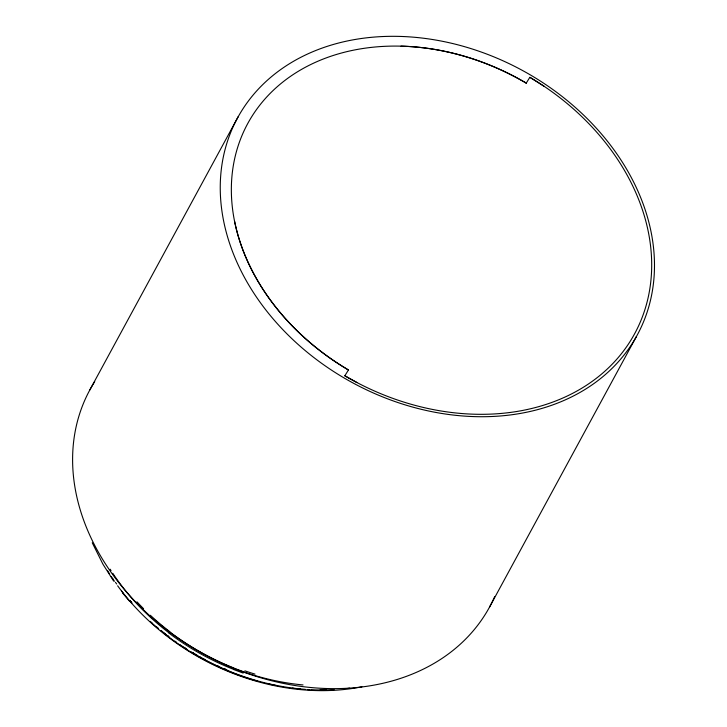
<?xml version="1.0" encoding="UTF-8"?>
<svg xmlns="http://www.w3.org/2000/svg" width="727" height="727" viewBox="0 0 727 727"><rect width="100%" height="100%" fill="white"/><g stroke="black" fill="none" stroke-linecap="round" stroke-linejoin="round"><path stroke-width="1.09" d="M89.812 389.972L238.247 116.611M489.634 606.891L636.443 336.483A227.433 177.751 28.5 0 0 412.745 37.122A227.433 177.751 28.5 0 0 262.847 306.04A227.433 177.751 28.5 0 0 636.443 336.483M526.13 83.042A215.783 168.637 28.5 0 0 251.487 117.074A215.783 168.637 28.5 0 0 348.451 369.97L344.843 375.786L356.975 382.547M526.239 83.123L529.838 77.307L544.159 86.331M243.69 671.775L235.53 668.785M243.191 673.075L233.64 669.549M167.81 635.771L168.273 636.125M129.215 600.875L122.672 593.068M126.734 597.485L121.627 591.124M113.603 580.991L102.998 564.306L92.247 542.769M111.249 576.511L112.867 578.974M107.605 570.768L109.659 574.057M494.624 596.731A227.433 177.742 28.5 0 1 205.914 655.181A227.433 177.742 28.5 0 1 94.728 381.63M349.678 688.187A209.939 164.075 28.5 0 1 347.479 688.469M334.138 689.65A209.939 164.075 28.5 0 1 311.002 689.714M305.413 689.369A209.939 164.075 28.5 0 1 193.446 653.309M187.012 649.356A209.939 164.075 28.5 0 1 179.787 644.604M169.246 637.043A209.939 164.075 28.5 0 1 164.011 632.981M348.451 369.979A215.774 168.637 28.5 0 1 234.648 221.499M400.995 46.146A215.774 168.637 28.5 0 1 526.357 83.196M529.965 77.38A224.525 175.471 28.5 0 1 630.609 340.654A224.525 175.471 28.5 0 1 344.725 375.714M169.773 631.654A210.439 163.648 28.2 0 1 150.362 615.278M143.564 608.699A210.439 163.648 28.2 0 1 136.949 601.802M234.221 668.113A210.557 164.402 27.9 0 1 169.609 631.836M255.004 674.111A210.448 164.665 27.9 0 1 244.908 670.857M168.946 632.808A211.303 164.357 28.2 0 1 112.785 573.294M111.031 570.586A211.303 164.357 28.2 0 1 110.168 569.223M233.685 669.403A211.439 165.084 27.9 0 1 168.8 632.972M303.041 684.943A211.321 165.347 27.9 0 1 243.5 671.839M226.606 669.803A210.485 164.675 27.9 0 1 223.589 668.522M201.933 658.008A210.485 164.675 27.9 0 1 200.016 656.954M194.3 653.7A210.485 164.675 27.9 0 1 192.419 652.592M185.903 648.575A210.485 164.675 27.9 0 1 184.058 647.393M162.694 631.908A210.457 164.257 27.9 0 1 161.194 630.7M158.213 628.255A210.457 164.257 27.9 0 1 156.75 627.019M132.005 602.919A210.457 164.257 27.9 0 1 129.924 600.557A208.113 162.648 28.5 0 0 131.323 602.065M226.706 669.831A211.357 165.356 27.9 0 1 223.671 668.549M219.654 666.777A211.357 165.356 27.9 0 1 217.655 665.859M204.841 659.534A211.357 165.356 27.9 0 1 202.897 658.498M197.126 655.309A211.357 165.356 27.9 0 1 191.437 651.974M176.261 642.123A211.357 165.356 27.9 0 1 174.916 641.178M165.574 634.18A211.339 164.956 27.9 0 1 161.012 630.573M151.888 622.812A211.339 164.956 27.9 0 1 150.307 621.385M116.665 583.99A211.339 164.956 27.9 0 1 115.466 582.309M361.919 686.815A210.448 164.466 28.5 0 1 127.025 597.848M122.945 592.814A210.448 164.466 28.5 0 1 117.629 585.789M114.43 581.273A210.448 164.466 28.5 0 1 112.576 578.547M326.423 689.905A208.113 162.648 28.5 0 1 320.025 689.978M309.884 689.705A208.113 162.648 28.5 0 1 307.103 689.55M300.596 689.06A208.113 162.648 28.5 0 1 298.733 688.878M294.072 688.369A208.113 162.648 28.5 0 1 292.199 688.142M276.296 685.57A208.113 162.648 28.5 0 1 268.808 683.98M257.622 681.154A208.113 162.648 28.5 0 1 165.193 634.244M158.668 628.937A208.113 162.648 28.5 0 1 151.579 622.739"/></g></svg>
